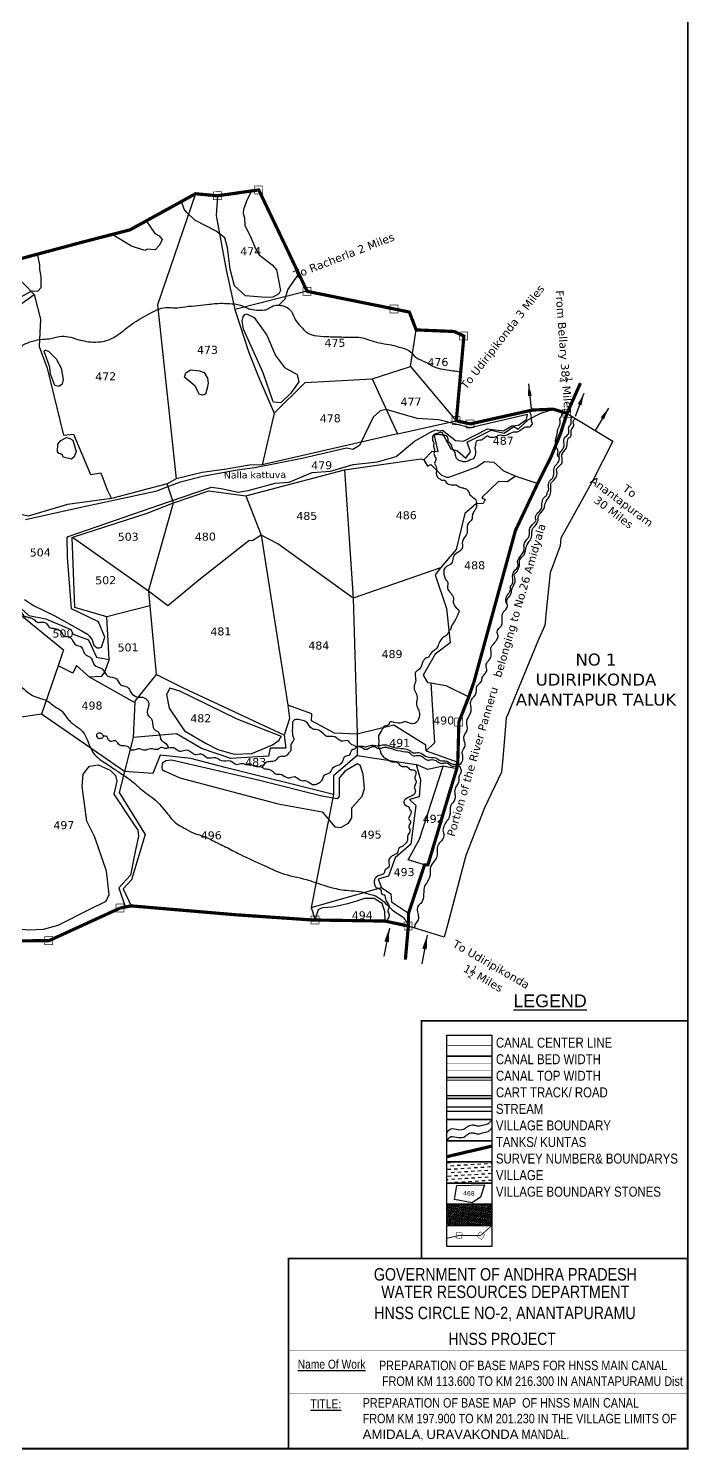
# Model space of a CAD drawing. Header units: inches. Extents: x 732949 to 750614, y 1640350 to 1646067.
# Drawn here: x 748874 to 750525, y 1640350 to 1643902 of the extents above; entities that cross this region are included whole.
import ezdxf
from ezdxf.enums import TextEntityAlignment as Align

# ---------------------------------------------------------------- set-up
doc = ezdxf.new("R2010")
doc.units = ezdxf.units.IN
doc.header["$MEASUREMENT"] = 0
doc.linetypes.add('ACAD_ISO02W100', pattern=[15, 12, -3])
doc.linetypes.add('HIDDEN2', pattern=[0.1875, 0.125, -0.0625])
for name, color, linetype in [('CANAL1', 1, 'Continuous'), ('CSMark', 72, 'Continuous'), ('FRAME 025', 7, 'Continuous'), ('HILL', 223, 'Continuous'), ('PLOT', 7, 'Continuous'), ('PLOT NO', 7, 'Continuous'), ('ROADS', 6, 'Continuous'), ('STRUCTURE', 5, 'Continuous'), ('TABLE', 7, 'Continuous'), ('tank', 4, 'Continuous'), ('TANKS-STREAM', 4, 'Continuous'), ('TITLEBLOCK', 7, 'Continuous'), ('VILLAGE', 30, 'Continuous'), ('VILLAGE BOUNDRY', 5, 'Continuous'), ('VILLAGE STONES', 240, 'Continuous')]:
    doc.layers.add(name, color=color, linetype=linetype)
doc.styles.add('A', font='ARIAL_1.TTF')
doc.styles.add('ARIALN', font='ARIALN_1.TTF')
doc.styles.get("Standard").update_dxf_attribs({"font": 'verdana_0.ttf'})
doc.dimstyles.get("Standard").update_dxf_attribs({"dimtxt": 0.18, "dimasz": 35, "dimexe": 0.18, "dimexo": 0.0625, "dimgap": 0.09, "dimtad": 0, "dimtih": 1, "dimtoh": 1, "dimdec": 4, "dimzin": 0, "dimdsep": 46, "dimtxsty": 'Standard', "dimcen": 0.09, "dimadec": 0, "dimazin": 0, "dimtfac": 1, "dimtdec": 4, "dimtofl": 0, "dimtmove": 0, "dimatfit": 3, "dimfxl": 0, "dimtolj": 1, "dimtzin": 0, "dimarcsym": 0})

msp = doc.modelspace()

# ---------------------------------------------------------------- hatches: boundary and pattern name
at = {"layer": 'tank'}
h = msp.add_hatch(dxfattribs=at)
h.set_pattern_fill('DASH', color=256, scale=67.138204, angle=3.5405, style=0)
h.set_pattern_definition([(3.5405362, (322639.157, 703310.476), (7.85799526, 8.89452009), [8.39227553, -8.39227553])])
h.paths.add_polyline_path([(749920.3, 1641068.6), (750033, 1641068.6), (750033, 1641015.7), (749920.3, 1641015.7)])
at = {"layer": 'VILLAGE', "linetype": 'Continuous'}
h = msp.add_hatch(dxfattribs=at)
h.set_pattern_fill('SACNCR', color=256, scale=45.094482, angle=1.5303, style=0)
h.set_pattern_definition([(46.53031993, (322639.157, 703310.476), (-3.068137835, 2.908469924), []), (46.53031993, (322642.1454, 703310.5556), (-3.068137835, 2.908469924), [0, -4.227607725])])
h.paths.add_polyline_path([(749920.3, 1640962.9), (750033, 1640962.9), (750033, 1640910), (749920.3, 1640910)])

# ---------------------------------------------------------------- linework, layer by layer
at = {"layer": 'CANAL1', "color": 1, "linetype": 'HIDDEN2', "ltscale": 100, "const_width": 1.11}
msp.add_lwpolyline([(749920.3, 1641359.3), (750033, 1641359.3)], dxfattribs=at)
at = {"layer": 'CANAL1', "color": 5, "const_width": 1.11}
for points in [[(750033, 1641314.8), (749920.3, 1641314.8)], [(750033, 1641298.2), (749920.3, 1641298.2)]]:
    msp.add_lwpolyline(points, dxfattribs=at)
at = {"layer": 'CANAL1', "color": 1, "const_width": 2.76}
for points in [[(750033, 1641272.9), (749920.3, 1641272.9)], [(750033, 1641234.3), (749920.3, 1641234.3)]]:
    msp.add_lwpolyline(points, dxfattribs=at)
at = {"layer": 'FRAME 025', "lineweight": -3, "const_width": 0.743}
for points in [[(749524, 1640655.2), (750522.7, 1640655.2)], [(749524, 1640597.2), (750522.7, 1640597.2)], [(749524, 1640490.4), (750522.7, 1640490.4)]]:
    msp.add_lwpolyline(points, dxfattribs=at)
at = {"layer": 'HILL', "ltscale": 10}
for points in [[(749430.7, 1643494.7), (749419.2, 1643470.5), (749411.7, 1643449.8), (749410.8, 1643439.7), (749414.6, 1643428.2), (749414.9, 1643409.8), (749427.5, 1643385.4), (749441.7, 1643351.9), (749450.7, 1643336.1), (749483.3, 1643310.8), (749494.5, 1643298.5), (749504.3, 1643246.9), (749500.3, 1643238.2), (749485.3, 1643230.5), (749467.3, 1643229.3), (749417, 1643233.5), (749389.5, 1643258.7), (749378, 1643299.9), (749371.5, 1643353.2), (749365.4, 1643378.3), (749343.4, 1643395), (749289.9, 1643422.6), (749270, 1643441.7), (749263.4, 1643450.5), (749256.9, 1643469.6)], [(749168.5, 1643420.9), (749189.8, 1643389.4), (749201, 1643383.4), (749208.4, 1643374.1), (749201.5, 1643360.5), (749190.8, 1643348.8), (749171.4, 1643350), (749164.8, 1643346.7), (749131.9, 1643357.8), (749082.9, 1643386.9)], [(748607.5, 1643071.2), (748611.1, 1643065.7), (748629.5, 1643078.8), (748641.2, 1643089.3), (748672.7, 1643109.1), (748713.1, 1643137.1), (748786.3, 1643175.9), (748809.3, 1643192.1), (748853.8, 1643230.5), (748869.2, 1643238.6), (748875.2, 1643241.8), (748883.2, 1643246), (748897.6, 1643245.6), (748905.3, 1643254.3), (748906, 1643282.3), (748902.6, 1643299.2), (748902.3, 1643311), (748899.1, 1643327), (748896.2, 1643337.7)], [(749485.2, 1642971.4), (749461, 1643041.1), (749411.7, 1643150.2), (749408.4, 1643170.1), (749410.5, 1643180.8), (749415, 1643186.6), (749419.4, 1643189), (749438.3, 1643179.7), (749470.3, 1643135), (749491.5, 1643084.1), (749514, 1643054.2), (749546.3, 1643037.2), (749550.3, 1643018.9), (749530.1, 1642990.3), (749505, 1642966.5), (749486.7, 1642967.9), (749485.2, 1642971.4)], [(748929.4, 1643037.4), (748927.3, 1643054.9), (748914.7, 1643090.1), (748913.4, 1643094.9), (748914.8, 1643098.5), (748925.1, 1643094.2), (748943.2, 1643075.9), (748956.1, 1643052.4), (748960.4, 1643024.3), (748958.6, 1643012.5), (748949.5, 1643006.6), (748939.8, 1643009.5), (748929.5, 1643036.1), (748929.4, 1643037.4)], [(749264, 1643030.7), (749267.3, 1643041.3), (749279.3, 1643048.9), (749302, 1643046.5), (749313.5, 1643041.6), (749321.7, 1643027.8), (749323.4, 1643015.1), (749320.6, 1643002.7), (749316.9, 1642987.5), (749310.3, 1642985.2), (749302, 1642987.3), (749291.1, 1643007.6), (749264, 1643030.7)], [(749056.5, 1642355.5), (749064.8, 1642380.3), (749049, 1642418.7), (748981.2, 1642451.1), (748971.4, 1642580.5), (748971.1, 1642628.3), (748973.3, 1642632), (749045.7, 1642656.9), (749226.8, 1642719.3), (749331.6, 1642755.4), (749355.6, 1642751.8), (749398.4, 1642743.2), (749423.6, 1642747.4), (749490.7, 1642765.6), (749526.2, 1642767.8), (749583.3, 1642791.6), (749629.3, 1642795.6), (749685.7, 1642812.3), (749746.8, 1642819), (749793.6, 1642831.6), (749839.6, 1642870.1), (749879.2, 1642893.1), (749891.7, 1642898.5), (749900.7, 1642896.5), (749909.5, 1642897.5), (749941.7, 1642871.8), (749961.7, 1642870.7), (750022.1, 1642901.4), (750062.3, 1642896.1), (750082.5, 1642908.7), (750099.3, 1642910.4), (750119.7, 1642924.1), (750121.7, 1642937.3), (749978.6, 1642903.6), (749900.4, 1642923.4), (749845.9, 1642926.8), (749768.7, 1642949.5), (749753.2, 1642945.9), (749735.7, 1642930.5), (749701.8, 1642859.2), (749684.9, 1642849.8), (749669.3, 1642852.5), (749558.4, 1642826.9), (749440.4, 1642803.7), (749395.5, 1642797.5), (749309.1, 1642782.1), (749251, 1642767.1), (749191.6, 1642744.7), (749008.9, 1642705.1), (748885, 1642678.2), (748866.7, 1642673.6)], [(748946.4, 1642844.5), (748947.5, 1642862.4), (748954.6, 1642872.2), (748969.2, 1642879.8), (748977.3, 1642877), (748985, 1642872.8), (748993.2, 1642844.9), (748988.1, 1642830.8), (748981.5, 1642825.4), (748961, 1642830.4), (748959.1, 1642835.7), (748954, 1642839), (748949.5, 1642839.5), (748946.4, 1642844.5)], [(748863.9, 1642474.4), (748886.5, 1642459.7), (748940.3, 1642433.6), (749005.8, 1642396.7), (749022, 1642387.5), (749026.4, 1642383.1), (749033.3, 1642373.7), (749037.2, 1642360.1), (749045.4, 1642354.1), (749051.8, 1642353.8), (749056.5, 1642355.5)], [(749507.1, 1642132.3), (749395.8, 1642175.8), (749252.6, 1642245.7), (749227.9, 1642253.3), (749219, 1642236.9), (749225.7, 1642203.3), (749263.8, 1642146), (749318.6, 1642114.9), (749347.7, 1642099.5), (749388.3, 1642088.3), (749432.5, 1642089.7), (749484.3, 1642111.3), (749500.9, 1642123.2), (749503.1, 1642128.9), (749507.1, 1642132.3)], [(749211.5, 1642046.7), (749252.7, 1642028.5), (749498.4, 1641963.9), (749608.5, 1641944), (749640, 1641906.1), (749655.2, 1641904.7), (749674.3, 1641915.3), (749682.8, 1641928.5), (749682.8, 1641953.4), (749708.4, 1641982.7), (749714.4, 1642002.5), (749710.9, 1642037.7), (749703.7, 1642060.2), (749697, 1642063.5), (749665.1, 1642045.1), (749650.8, 1642027.6), (749651.1, 1641981.9), (749645.6, 1641976.1), (749607.4, 1641982.9), (749451.8, 1642022.2), (749285.9, 1642060.6), (749231.6, 1642073), (749217.1, 1642070.9), (749208.4, 1642064.9), (749207.6, 1642054.8), (749208.1, 1642049.9), (749211.5, 1642046.7)], [(748818.3, 1641653.8), (748874.6, 1641648.7), (748911.5, 1641650.5), (748948.3, 1641660.8), (749027.8, 1641700.2), (749068.6, 1641720.5), (749075.8, 1641736.9), (749069.4, 1641795.6), (749039.6, 1641880.5), (749019.6, 1641920.8), (749008.1, 1642006.9), (749010.8, 1642037.8), (749026.3, 1642057.6), (749048.2, 1642061.3), (749078.6, 1642048.3), (749091.6, 1642034.2), (749094.9, 1642020.6), (749090, 1641998.6), (749087.6, 1641988.1), (749133.6, 1641918.7), (749147.3, 1641898.2), (749149, 1641882.6), (749141.2, 1641844.6), (749128.9, 1641785.1), (749100, 1641754), (749115.6, 1641707)], [(749765.8, 1641670.7), (749764.8, 1641694.5), (749758.8, 1641714.8), (749743.7, 1641723.9), (749738.4, 1641727.1), (749729.7, 1641727), (749714.4, 1641726.8), (749694.1, 1641720.5), (749672.1, 1641713.8), (749650.4, 1641708.8), (749634.4, 1641705.2), (749611.3, 1641703.6), (749606.9, 1641703.3), (749598.3, 1641699.2), (749590.6, 1641675.4)]]:
    msp.add_lwpolyline(points, dxfattribs=at)
at = {"layer": 'PLOT'}
for points in [[(749291.8, 1643488.8), (749196.9, 1643211.4), (749243, 1642775.9), (749220.6, 1642763.4), (749081.4, 1642727)], [(749346.6, 1643483.7), (749343.3, 1643434.7), (749368.7, 1643299), (749389.9, 1643199.4), (749425.3, 1643092.2), (749449.2, 1643030.9), (749488.1, 1642940.6), (749458.8, 1642811), (749426, 1642810.5), (749369.6, 1642800.1), (749308.1, 1642792.1), (749243, 1642775.9)], [(748812.4, 1643315.2), (748888, 1643237.1), (748904.2, 1643175.1), (748900.6, 1643106.7), (748921, 1643052.6), (748961.8, 1642885.7), (748986.5, 1642888), (749028.7, 1642786.7), (749054.8, 1642791.3), (749070.8, 1642748.5), (749081.4, 1642727), (748971.5, 1642712), (748873.1, 1642683.2), (748826.8, 1642693.9), (748785.3, 1642679.2), (748766, 1642776.4), (748736.6, 1642856.5), (748746.4, 1642905), (748723.7, 1642921.6), (748706.3, 1643124.7), (748731.2, 1643136.9), (748797.6, 1643172.3), (748888, 1643237.1)], [(749570.9, 1643244.9), (749389.9, 1643199.4)], [(749488.1, 1642940.6), (749566.2, 1643016.9), (749733.5, 1643026.2), (749829.8, 1643056.8), (749843.7, 1643148.4)], [(749733.5, 1643026.2), (749796.5, 1642888.6), (749944, 1642921.4)], [(749829.8, 1643056.8), (749944, 1642921.4)], [(749417.2, 1642733.5), (749664.3, 1642798.5), (749855.6, 1642825.8), (749862.8, 1642823.9), (749883.9, 1642845.4), (749898.2, 1642844.3), (749888.8, 1642887.5), (749907.3, 1642893.5), (749930.3, 1642850.9), (749947.3, 1642846.4), (749968.2, 1642827.7), (749979.2, 1642843.8), (749971.5, 1642868.2), (750031.1, 1642897.6), (750063.6, 1642890.1), (750088.2, 1642906.7), (750098.9, 1642900.6), (750124.8, 1642924.5), (750153.6, 1642939.1), (750186.5, 1642950.3)], [(749796.5, 1642888.6), (749458.8, 1642811)], [(749862.8, 1642823.9), (749872, 1642807.6), (749880.2, 1642812.2), (749895.1, 1642796.8), (749906.8, 1642785.3), (749919.8, 1642780.6), (749925.6, 1642780.7), (749957.4, 1642792.3), (749994.9, 1642806.1), (750014.2, 1642819.3), (750038.1, 1642817.8), (750061.7, 1642796.3), (750093.2, 1642783.1), (750147.6, 1642764.9)], [(749664.3, 1642798.5), (749686.2, 1642478.1), (749696, 1642138.1), (749639.6, 1642140.2), (749581.8, 1642171.1), (749582.4, 1642189.1), (749522.6, 1642210.6), (749526.6, 1642177.2), (749513.4, 1642135.5), (749261.3, 1642253), (749193.5, 1642287.1), (749139.7, 1642220.4), (749139.5, 1642217), (749026.4, 1642280.1)], [(750093.2, 1642783.1), (750071.2, 1642768.5), (750049.4, 1642769.3), (750007.4, 1642729.6), (750015.9, 1642724.5), (750011.1, 1642714.8), (749993.6, 1642713.3), (749964.9, 1642689.7), (749943.5, 1642599.7), (749904.4, 1642554), (749686.2, 1642478.1), (749498, 1642613.6), (749455.6, 1642635.7)], [(749075.6, 1642324.7), (749070.2, 1642430.8), (748990.1, 1642454.2), (748983.2, 1642629.4), (748985.2, 1642630.3), (749171.2, 1642690.1), (749237, 1642716.4), (749220.6, 1642763.4)], [(749237, 1642716.4), (749325.3, 1642745.8), (749417.2, 1642733.5), (749455.6, 1642635.7), (749435.2, 1642622), (749425.4, 1642621.2), (749303.8, 1642526), (749222.2, 1642458.7), (749173.8, 1642495.5), (748984.2, 1642629.8)], [(749173.8, 1642495.5), (749237, 1642716.4)], [(749455.6, 1642635.7), (749522.6, 1642210.6)], [(749904.4, 1642554), (749891.2, 1642536.2), (749919.3, 1642452.2), (749928.5, 1642366.5), (749891.2, 1642338.2), (749861.4, 1642285.3), (749871.7, 1642267.3), (749880.4, 1642266.1), (749889.3, 1642116.3), (749868.8, 1642096.6), (749867.7, 1642110.6), (749787.7, 1642160.4), (749696, 1642138.1)], [(749173.8, 1642495.5), (749177.4, 1642458.9), (749070.2, 1642430.8)], [(748846.8, 1642460.6), (748875, 1642434.5), (748917.6, 1642426.1), (748979.8, 1642399.9), (748985.6, 1642388.2), (749024.5, 1642373.6), (749044.3, 1642330.5), (749075.6, 1642324.7), (749064.5, 1642292.9), (749055.5, 1642281.8), (749026.4, 1642280.1), (748993.7, 1642309.4), (748984.7, 1642290.6), (748948.5, 1642308.9)], [(749177.4, 1642458.9), (749193.5, 1642287.1)], [(748829.5, 1642456.5), (748961.5, 1642348.9), (748948.5, 1642308.9), (748906.7, 1642187.6), (748804.5, 1642172.8), (748810.5, 1641874.5)], [(749880.4, 1642266.1), (749917.4, 1642259.4), (749975.1, 1642231.1)], [(749139.6, 1642218.7), (749135.7, 1642129.5), (749114.1, 1642044.9), (748906.7, 1642187.6)], [(749513.4, 1642135.5), (749517.9, 1642103.1), (749478.2, 1642102.9), (749474.1, 1642083), (749380, 1642077.2), (749306.5, 1642101.7), (749244.2, 1642138.8), (749135.7, 1642129.5)], [(749696, 1642138.1), (749696.4, 1642084.8), (749843.9, 1642061.9)], [(749696.4, 1642084.8), (749636.6, 1642033.9), (749636.9, 1641986.7), (749366.3, 1642055), (749280.3, 1642077.3), (749203.4, 1642085.6), (749185.2, 1642039.8), (749114.1, 1642044.9)], [(749868.8, 1642096.6), (749947.7, 1642067.8)], [(749114.1, 1642044.9), (749100.7, 1641991.7), (749165.9, 1641887), (749131.8, 1641773.5), (749110.7, 1641751), (749130.6, 1641708.7)], [(749945.2, 1642051.6), (749911.4, 1642058), (749872.8, 1642050), (749843.9, 1642061.9), (749854.3, 1642023.4), (749851.3, 1641981.4), (749827.3, 1641974.5), (749843.1, 1641959.3), (749830.3, 1641863.3), (749790.9, 1641828.8), (749774.7, 1641782.9), (749748.8, 1641775.4), (749756.6, 1641755), (749780.1, 1641738.6), (749781.8, 1641719.1), (749824.6, 1641690.7)], [(749864.6, 1641811.2), (749823.7, 1641823.9), (749852, 1641875.1), (749911.4, 1642058)], [(749636.9, 1641986.7), (749581.2, 1641704.3), (749591.2, 1641673.4)], [(749581.2, 1641704.3), (749756.6, 1641755)]]:
    msp.add_lwpolyline(points, dxfattribs=at)
at = {"layer": 'PLOT NO'}
for points in [[(749920.3, 1641385.8), (750033, 1641385.8), (750033, 1641332.9), (749920.3, 1641332.9)], [(749920.3, 1641332.9), (750033, 1641332.9), (750033, 1641280), (749920.3, 1641280)], [(749920.3, 1641280), (750033, 1641280), (750033, 1641227.2), (749920.3, 1641227.2)], [(749920.3, 1641227.2), (750033, 1641227.2), (750033, 1641174.3), (749920.3, 1641174.3)], [(749920.3, 1641174.3), (750033, 1641174.3), (750033, 1641121.5), (749920.3, 1641121.5)], [(749920.3, 1641121.5), (750033, 1641121.5), (750033, 1641068.6), (749920.3, 1641068.6)], [(749920.3, 1641068.6), (750033, 1641068.6), (750033, 1641015.7), (749920.3, 1641015.7)], [(749920.3, 1641015.7), (750033, 1641015.7), (750033, 1640962.9), (749920.3, 1640962.9)], [(749920.3, 1640962.9), (750033, 1640962.9), (750033, 1640910), (749920.3, 1640910)], [(749920.3, 1640910), (750033, 1640910), (750033, 1640857.2), (749920.3, 1640857.2)]]:
    msp.add_lwpolyline(points, close=True, dxfattribs=at)
at = {"layer": 'PLOT NO', "color": 6}
for points in [[(749920.3, 1641206.3), (750033, 1641206.3)], [(749920.3, 1641195.2), (750033, 1641195.2)]]:
    msp.add_lwpolyline(points, dxfattribs=at)
at = {"layer": 'PLOT NO'}
msp.add_lwpolyline([(749939.1, 1640974.7), (749944.9, 1641009.5), (750014.5, 1641011.1), (750004.5, 1640980.5), (749983.4, 1640966.5), (749939.1, 1640974.7)], dxfattribs=at)
at = {"layer": 'PLOT NO', "color": 4}
for points in [[(749920.3, 1641141.6), (749930.6, 1641151.6), (749948.7, 1641149.5), (749966.4, 1641152.8), (749971.6, 1641157), (749983.5, 1641161.1), (749992.9, 1641159.6), (750002.2, 1641158.6), (750009.2, 1641160.8), (750023.8, 1641164.8), (750033, 1641174.3)], [(749920.3, 1641121.8), (749930.6, 1641131.8), (749948.7, 1641129.7), (749966.4, 1641133), (749971.6, 1641137.2), (749983.5, 1641141.3), (749992.9, 1641139.8), (750002.2, 1641138.8), (750009.2, 1641141), (750023.8, 1641145), (750033, 1641154.5)]]:
    msp.add_spline(points, degree=3, dxfattribs=at)
at = {"layer": 'ROADS'}
for points in [[(749499.7, 1643210.6), (749515.8, 1643226.3), (749522.7, 1643248.9), (749540.3, 1643274.4), (749548.8, 1643284.9)], [(750220.9, 1642939.8), (750335.7, 1642870.2), (750286, 1642773.5), (750205.1, 1642628.1), (750203.4, 1642608.6), (750178.5, 1642541.4), (750169.8, 1642453.5), (750165.4, 1642409.9), (750149.3, 1642374.2), (750089.8, 1642228.5), (750073.8, 1642189.4), (750068.4, 1642179.1), (750060.1, 1642076.9), (750056.7, 1642043), (750014.8, 1641953.7), (749967.8, 1641834.4), (749922.6, 1641663.7), (749913.7, 1641630.3), (749824, 1641658.3)]]:
    msp.add_lwpolyline(points, dxfattribs=at)
for points in [[(748380, 1642938.9), (748422.4, 1642949.6), (748461.2, 1642958.7), (748477.5, 1642962.4), (748491.8, 1642970), (748501.1, 1642991.6), (748511.2, 1643009.6), (748531.2, 1643024.2), (748555.8, 1643031.2), (748582.4, 1643029.2), (748627.6, 1643020.7), (748673.4, 1643009.9), (748698.9, 1643003.7), (748721.4, 1643005.7), (748746.2, 1643016.2), (748765.8, 1643030.8), (748793.2, 1643052.2), (748818, 1643079.4), (748840.2, 1643095), (748858, 1643108.8), (748884.3, 1643120.4), (748909.7, 1643124.9), (748929.5, 1643127), (748957.5, 1643133), (748979.6, 1643129.9), (749003.2, 1643123.1), (749024.2, 1643119), (749049, 1643118.2), (749068.7, 1643121.7), (749093.4, 1643133.3), (749112.1, 1643147.1), (749128.6, 1643159.8), (749149.1, 1643173.8), (749172.2, 1643186.8), (749194.9, 1643198.3), (749217.8, 1643204.5), (749240, 1643203.7), (749265.6, 1643206.4), (749298.3, 1643209.5), (749326.1, 1643212.4), (749343.1, 1643214.5), (749364.8, 1643214.8), (749389.1, 1643213.4), (749404.4, 1643210.4), (749422.2, 1643202.5), (749434.4, 1643199.4), (749456, 1643197.7), (749470.8, 1643200.2), (749478.2, 1643204.3), (749493.8, 1643210.4), (749505.2, 1643209.7), (749518, 1643206.1), (749529.7, 1643197), (749533.6, 1643191), (749544, 1643169.6), (749559.3, 1643152.5), (749569.8, 1643142.5), (749588.7, 1643134.7), (749620.3, 1643131.7), (749657, 1643130.7), (749679.8, 1643130.1), (749700, 1643130), (749717.7, 1643126.2), (749738.5, 1643119.5), (749763.2, 1643113.7), (749787, 1643109.5), (749805.6, 1643104.2), (749825.1, 1643096.7), (749843.2, 1643079.8), (749867.8, 1643067.8), (749886.7, 1643057.2), (749910.7, 1643049.9), (749931.1, 1643047), (749950.1, 1643044.6), (749955, 1643044.1)], [(748436.9, 1642774.1), (748464.8, 1642713.4), (748479.8, 1642682.3), (748483.9, 1642665.8), (748494.1, 1642633.5), (748505.9, 1642594.3), (748511.3, 1642580.1), (748531.1, 1642555.5), (748556, 1642524.1), (748573.1, 1642511.5), (748597.6, 1642491.9), (748628.2, 1642464.5), (748645.2, 1642446.2), (748661, 1642428.9), (748668.8, 1642416.4), (748671.4, 1642402.5), (748669.9, 1642384.2), (748665.1, 1642364.3), (748659.4, 1642346.1), (748650.4, 1642312.9), (748646.1, 1642291.9), (748648.6, 1642280.6), (748655.9, 1642271.7), (748666.4, 1642268.2), (748694.3, 1642266.8), (748737, 1642271.5), (748777.1, 1642275.8), (748797.1, 1642277), (748817.2, 1642272.4), (748848.2, 1642261.4), (748878, 1642238.4), (748897.6, 1642229.3), (748921.6, 1642220.6), (748934, 1642210.9), (748958.2, 1642194.7), (748971.8, 1642176.7), (748991.5, 1642159), (749001.2, 1642151.9), (749014, 1642137.5), (749023.5, 1642117.6), (749034.9, 1642093.2), (749055.8, 1642072.2), (749072.4, 1642061.6), (749096, 1642045.6), (749131.3, 1642021.5), (749165.2, 1641992.6), (749182.7, 1641980.2), (749218.5, 1641943), (749244.9, 1641914.1), (749263, 1641903.3), (749286.2, 1641891), (749316.6, 1641880.9), (749334, 1641872.4), (749367.8, 1641855.8), (749402.7, 1641837.6), (749463.7, 1641809.5), (749506.4, 1641790.8), (749568.3, 1641774.5), (749614.9, 1641759.5), (749653, 1641749.8), (749674.9, 1641747.1), (749702.1, 1641744.8), (749723.4, 1641739.2), (749736.8, 1641735.5), (749755.2, 1641725.2), (749770.7, 1641711.2), (749788.1, 1641695.3), (749814.8, 1641675.8), (749824, 1641658.3)]]:
    msp.add_spline(points, degree=3, dxfattribs=at)
at = {"layer": 'STRUCTURE', "color": 5}
for points, const_width in [([(732951.5, 1645863.5), (750522.7, 1645863.5), (750522.7, 1640351.9), (732951.5, 1640351.9)], 4.24), ([(749857.1, 1641421), (750522.7, 1641421), (750522.7, 1640827.5), (749857.1, 1640827.5)], 4.24), ([(749524.2, 1640827.5), (750522.7, 1640827.5), (750522.7, 1640351.9), (749524.2, 1640351.9)], 4.46)]:
    msp.add_lwpolyline(points, close=True, dxfattribs=dict(at, const_width=const_width))
at = {"layer": 'TANKS-STREAM'}
for points in [[(750126, 1642946.3), (750130.7, 1642933.5), (750131.4, 1642922), (750133.5, 1642913.5), (750130.3, 1642909), (750128.3, 1642906.3), (750120.4, 1642905.6), (750114.6, 1642904.2), (750103.2, 1642896.3), (750095.8, 1642892.8), (750084.7, 1642892.3), (750068.8, 1642884.2), (750048.5, 1642884.3), (750041.4, 1642880.2), (750030.9, 1642879.7), (750027.6, 1642879.9), (750022.7, 1642883), (750014.6, 1642878.8), (750006.5, 1642873.1), (749999.6, 1642872.1), (749993.8, 1642869.4), (749992.3, 1642863), (749991.8, 1642858.7), (749990.8, 1642856.5), (749990.6, 1642852.9), (749991.8, 1642843.5), (749991.3, 1642836.9), (749988.5, 1642829.1), (749985, 1642825.7), (749978.7, 1642823.6), (749973.2, 1642820.5), (749966.7, 1642819), (749963.2, 1642818.4), (749959.3, 1642819.8), (749955, 1642820.6), (749949.4, 1642822.7), (749944, 1642828.8), (749941.8, 1642836), (749938.6, 1642845.3), (749934.8, 1642849.5), (749933.8, 1642854.9), (749931.8, 1642860.5), (749929.3, 1642864.3), (749926.1, 1642867.1), (749923.9, 1642870.3), (749923.1, 1642878.1), (749917.2, 1642884.1), (749912, 1642885.2), (749902.4, 1642886.5), (749890.4, 1642886.1), (749886.6, 1642884.9), (749884.3, 1642876.6), (749885.4, 1642870.2), (749887.8, 1642866), (749887, 1642860.4), (749888.7, 1642852.2), (749889.6, 1642848.7), (749888.1, 1642840), (749891.2, 1642830.1), (749893.1, 1642825.9), (749890, 1642816.7), (749890, 1642813.1), (749893.8, 1642806), (749894.6, 1642798.9), (749894.3, 1642785.9), (749898.9, 1642778.5), (749902.4, 1642776.1), (749907.4, 1642772.9), (749914.4, 1642772.5), (749921.6, 1642764.1), (749928, 1642761.9), (749934.7, 1642760.8), (749943.4, 1642760.8), (749953.9, 1642755.2), (749963.1, 1642753.2), (749974.2, 1642744.8), (749977.9, 1642736.4), (749991.6, 1642725.1), (749994.3, 1642713.7), (749994.2, 1642706.5), (749988, 1642694.4), (749984.1, 1642685), (749983.4, 1642676), (749972.2, 1642661.5), (749971.1, 1642642.3), (749963.8, 1642628.6), (749959.3, 1642619.9), (749958.8, 1642603), (749950.3, 1642593.4), (749936.9, 1642582.7), (749933.7, 1642567.6), (749914.9, 1642552.7), (749914.4, 1642532.3), (749920, 1642521.5), (749921.4, 1642520.2), (749922.1, 1642503.3), (749930.8, 1642489.3), (749936.9, 1642477.3), (749936.4, 1642467.7), (749948, 1642450.2), (749950.2, 1642447.8), (749947.5, 1642437.1), (749941.1, 1642422.5), (749935, 1642413.7), (749930.7, 1642404.8), (749929.3, 1642399.9), (749926.3, 1642396), (749923.2, 1642390.4), (749918.6, 1642384.3), (749909.7, 1642378.6), (749902.7, 1642369.7), (749899.7, 1642362.9), (749897.9, 1642356.7), (749889.2, 1642347.9), (749877.9, 1642336), (749874.6, 1642330.8), (749870.4, 1642329.1), (749866.6, 1642327.6), (749861.6, 1642321.4), (749859.4, 1642317.4), (749856.3, 1642307.2), (749849.8, 1642298.9), (749842.9, 1642293.8), (749841, 1642286), (749841.5, 1642279.9), (749842.5, 1642271.6), (749840.2, 1642264.6), (749838.7, 1642258.5), (749839.6, 1642247.9), (749842.7, 1642241.4), (749844.5, 1642236.9), (749846.1, 1642230), (749845.6, 1642223.2), (749844, 1642214.5), (749847.8, 1642202.4), (749851.8, 1642189.6), (749850, 1642177.8), (749841.4, 1642165.6), (749831, 1642164.3), (749815, 1642168.8), (749807.7, 1642166.1), (749788.8, 1642167.4), (749777.8, 1642167.5), (749773.9, 1642160.9), (749764.9, 1642157.6), (749756.6, 1642147), (749749.1, 1642129.8), (749750.5, 1642119.8), (749749, 1642108.1), (749752.2, 1642100.3), (749754.7, 1642092.8), (749755.9, 1642087.8), (749758.4, 1642085.4), (749761.6, 1642080.4), (749765.1, 1642078.5), (749770, 1642075.9), (749776.4, 1642071.9), (749785.3, 1642068.4), (749797.1, 1642067.3), (749804, 1642059.4), (749814.7, 1642057.1), (749820.1, 1642056.9), (749828.1, 1642050), (749836.4, 1642048.4), (749841.9, 1642046), (749841.5, 1642034.6), (749840.5, 1642027.2), (749843.7, 1642018.9), (749838.6, 1642003.8), (749841.3, 1641997.9), (749838.4, 1641987.7), (749835.2, 1641985.1), (749823.4, 1641979.9), (749812.9, 1641969.7), (749816.4, 1641960.9), (749826.4, 1641954.1), (749827.5, 1641948.7), (749830.8, 1641945.9), (749830.3, 1641940.8), (749828.9, 1641935.8), (749824.8, 1641927.1), (749829.4, 1641920.1), (749825.1, 1641904.5), (749827.6, 1641900.8), (749825.3, 1641889.2), (749822.4, 1641884.4), (749822.2, 1641875.2), (749820.2, 1641869.1), (749811.2, 1641858.9), (749808.9, 1641856.9), (749801.9, 1641854.7), (749797.9, 1641844.2), (749794.4, 1641839.2), (749786.5, 1641835), (749781.4, 1641831.7), (749777.4, 1641828.2), (749774.9, 1641818.8), (749775, 1641805.9), (749766.3, 1641798.6), (749763.4, 1641790.7), (749750.6, 1641784.3), (749739.7, 1641774.7), (749738.9, 1641766.3), (749741, 1641757.9), (749747.6, 1641752.6), (749754.7, 1641749.7), (749757.4, 1641739.1), (749763.2, 1641735.9), (749767.8, 1641722.8), (749774.5, 1641712.1), (749775.4, 1641702.9), (749772.8, 1641696.1), (749775.8, 1641686.4), (749772.9, 1641676.7), (749769, 1641670)], [(750040.2, 1642366.7), (750045, 1642373.9), (750049, 1642382.9), (750046.2, 1642390.9), (750050.3, 1642401.9), (750057.2, 1642409.6), (750059, 1642420.3), (750059.5, 1642438.6), (750064.5, 1642446.4), (750071.9, 1642460.3), (750069.3, 1642465), (750068.8, 1642479.9), (750074.7, 1642489.5), (750078.9, 1642496.9), (750079.9, 1642507.9), (750084, 1642513.2), (750085.4, 1642522.6), (750084.9, 1642533.9), (750088.4, 1642545.4), (750096.1, 1642553.3), (750098.3, 1642561.7), (750097.3, 1642569.7), (750100.7, 1642577.4), (750108.8, 1642588.5), (750112.3, 1642593.8), (750113.8, 1642603.7), (750113.4, 1642612.8), (750119.9, 1642623.9), (750124.6, 1642630.3), (750126.7, 1642638.1), (750127.4, 1642649.9), (750132.7, 1642659.8), (750140.1, 1642667.6), (750143.2, 1642671.2), (750142.1, 1642679.9), (750144.6, 1642686.6), (750151.8, 1642694.7), (750157.6, 1642704.3), (750158.3, 1642717.1), (750160.5, 1642724.3), (750164.2, 1642730.4), (750170.7, 1642736.1), (750171.3, 1642741.3), (750173.5, 1642745.2), (750175.3, 1642750.8), (750174.2, 1642756.9), (750175.2, 1642764.7), (750178.6, 1642772.3), (750183.9, 1642776.8), (750187.1, 1642784), (750187.9, 1642798.6), (750189.5, 1642806), (750193.9, 1642811.3), (750198.1, 1642816.4), (750201, 1642829.8), (750198.2, 1642833.2), (750198.3, 1642847.6), (750195.1, 1642853), (750192.5, 1642865.4), (750192.6, 1642874.6), (750195.3, 1642884.5), (750196.6, 1642888.7), (750196.8, 1642896.5), (750199.4, 1642903.4), (750202.4, 1642910.7), (750203.9, 1642916.4), (750203.3, 1642926.4), (750207.5, 1642934.5), (750208.3, 1642943.6)], [(750070.5, 1642463.1), (750071.6, 1642476.6), (750078.7, 1642484.5), (750083.5, 1642502.2), (750087.9, 1642511), (750091.4, 1642525.2), (750089.8, 1642538.5), (750094.9, 1642543.2), (750098.3, 1642550.7), (750100.7, 1642554.2), (750102.4, 1642570.7), (750104.5, 1642576.2), (750113.3, 1642586.2), (750119.1, 1642606.4), (750124.8, 1642617.4), (750129.7, 1642624.4), (750133.2, 1642637.8), (750133.9, 1642648.8), (750137.6, 1642655), (750145.5, 1642664.9), (750147.3, 1642669.3), (750148.4, 1642671.9), (750148.9, 1642681.1), (750163.1, 1642701.5), (750166.2, 1642714.8), (750178.7, 1642736.4), (750180.4, 1642753), (750181.4, 1642765.8), (750188.3, 1642773.4), (750195.9, 1642791.1), (750194.8, 1642799.4), (750202.6, 1642809.2), (750208.5, 1642816.9), (750208.3, 1642837), (750218.9, 1642852.4), (750221.8, 1642870.6), (750224.1, 1642877), (750230.6, 1642882.7), (750231.2, 1642896.6), (750236.9, 1642907.1), (750238, 1642912.1), (750236.4, 1642916.1), (750240.9, 1642926.8)], [(750200.7, 1642830.2), (750203, 1642841.1), (750212.4, 1642853.4), (750213.6, 1642864), (750212.8, 1642874.4), (750223, 1642887), (750225, 1642890.8), (750225.6, 1642905.7), (750230.9, 1642913.3), (750231.3, 1642923.8), (750233.8, 1642931.8)], [(747228.6, 1641854.2), (747252.7, 1641872.9), (747271.6, 1641881), (747277, 1641889.6), (747287.3, 1641892.1), (747301.1, 1641899.1), (747314.5, 1641898.2), (747325.4, 1641894.3), (747336.7, 1641899.7), (747359.2, 1641894.2), (747378.1, 1641903.2), (747396.5, 1641901.4), (747412.9, 1641906.6), (747423.4, 1641913.8), (747428.7, 1641918), (747437.9, 1641922.4), (747446.1, 1641927.6), (747452.3, 1641934.1), (747463.2, 1641952.7), (747482.1, 1641962.2), (747486.6, 1641968.5), (747492.6, 1641983.2), (747510.3, 1641994.4), (747515.7, 1642007.6), (747518.6, 1642022.2), (747536.9, 1642030.7), (747544.6, 1642040.9), (747558.5, 1642043.2), (747577.2, 1642043.4), (747587.7, 1642051.1), (747598.4, 1642051.6), (747618.5, 1642048.3), (747634.1, 1642057.7), (747638.4, 1642064), (747640.7, 1642078.1), (747656.2, 1642090.5), (747669.2, 1642093.3), (747680.6, 1642094.8), (747687.2, 1642104.4), (747707.4, 1642108.9), (747718.4, 1642104.6), (747722.4, 1642100.1), (747724.2, 1642094.3), (747732.2, 1642090.9), (747736.8, 1642088.2), (747738.6, 1642083.7), (747738.2, 1642074.3), (747740.6, 1642070.2), (747742.3, 1642067.6), (747741.3, 1642060.9), (747740.8, 1642054.1), (747742, 1642049.7), (747742.1, 1642032.4), (747738.5, 1642019.2), (747742.9, 1642011.5), (747744, 1641997.9), (747752.3, 1641990.4), (747753.2, 1641980.8), (747760.6, 1641976.4), (747762.5, 1641972.1), (747766.9, 1641972.4), (747776, 1641961.5), (747789.6, 1641959.9), (747795.1, 1641957.8), (747801.7, 1641955.3), (747809.6, 1641955.8), (747815.7, 1641959.2), (747820.1, 1641968.5), (747831.6, 1641972), (747842.8, 1641992.8), (747851.5, 1641998.9), (747860.9, 1642017), (747871.8, 1642023.6), (747878.5, 1642031.3), (747885.1, 1642044.6), (747894.6, 1642056.3), (747903, 1642062.1), (747912, 1642076.9), (747921.4, 1642081.9), (747936.9, 1642096.4), (747951.6, 1642100.8), (747968.9, 1642115.5), (747988.2, 1642122.2), (747994.6, 1642130.3), (748002.7, 1642140), (748014.5, 1642145), (748023.7, 1642161.3), (748032.9, 1642167.5), (748037.8, 1642171.5), (748041, 1642179.8), (748050.9, 1642188), (748057.4, 1642201.3), (748060.7, 1642207.6), (748071.6, 1642214.9), (748083.7, 1642213.5), (748100.5, 1642226.1), (748118.9, 1642226.2), (748137.3, 1642241.7), (748145.9, 1642246.9), (748149.7, 1642258), (748148.2, 1642270.2), (748154.1, 1642281.5), (748149.1, 1642293.9), (748152.6, 1642305.1), (748153.7, 1642310.6), (748154.5, 1642320.6), (748156.7, 1642328.9), (748162.1, 1642334.1), (748169.8, 1642338.8), (748174.9, 1642357.6), (748187.5, 1642366.8), (748191.6, 1642381.6), (748201.4, 1642384.8), (748209.5, 1642393.6), (748230.3, 1642397.1), (748241.4, 1642392.8), (748255.5, 1642394.6), (748265.1, 1642392.8), (748275.8, 1642384.4), (748296.3, 1642390.7), (748309.7, 1642387.2), (748322.7, 1642390), (748331.4, 1642399.1), (748345.3, 1642400.5), (748351.9, 1642404.2), (748359.1, 1642412.5), (748373.4, 1642415.1), (748385.2, 1642427.2), (748396, 1642434.6), (748400.3, 1642447), (748412.1, 1642455.5), (748416.5, 1642466.5), (748426.6, 1642472.2), (748428.5, 1642481.9), (748449.1, 1642486.2), (748456.7, 1642481.9), (748460, 1642476.7), (748462.2, 1642467.2), (748463.2, 1642460.9), (748473.7, 1642456), (748477.9, 1642449.5), (748488.6, 1642446.9), (748495.6, 1642440.1), (748497.7, 1642436), (748496.1, 1642425.3), (748505.4, 1642421.6), (748510.2, 1642416.3), (748524.3, 1642417.2), (748536.8, 1642409), (748554, 1642408.5), (748567.5, 1642400.8), (748584.7, 1642400.4), (748595.3, 1642392.6), (748617.7, 1642391), (748625, 1642384.1), (748643, 1642384.7), (748653.9, 1642377.1), (748670, 1642375.3), (748676, 1642374.2), (748681.9, 1642375.4), (748687.3, 1642374.5), (748697.3, 1642374.4), (748708.8, 1642381.3), (748712.6, 1642384.9), (748718.7, 1642393), (748728, 1642394.5), (748741.3, 1642411.2), (748750.9, 1642415.9), (748758.5, 1642431.4), (748768.1, 1642435.7), (748778.4, 1642447.8), (748791.5, 1642453.9), (748800.8, 1642465.6), (748807.8, 1642467.3), (748813.7, 1642473.6), (748815.9, 1642475.1), (748820.6, 1642472.1), (748826.3, 1642470.2), (748827.7, 1642468.6), (748833.3, 1642459.8), (748835.9, 1642453.9), (748841.1, 1642453.6), (748848.4, 1642451.9), (748854.8, 1642444.6), (748858.5, 1642440), (748860, 1642436.9), (748863.3, 1642433.2), (748866.5, 1642431.7), (748870.1, 1642431.1), (748873.9, 1642429.9), (748882.1, 1642427.8), (748890.8, 1642421.5), (748899.1, 1642417.3), (748902, 1642417.5), (748912.7, 1642417.9), (748920.1, 1642413.5), (748926.5, 1642404.5), (748931.3, 1642403), (748940.6, 1642402.2), (748947.5, 1642400.4), (748956.6, 1642392.3), (748959.9, 1642386.4), (748961.6, 1642384), (748973.3, 1642381.3), (748980.2, 1642377.7), (748985.2, 1642370.3), (748992.4, 1642361.2), (748996.7, 1642359.6), (749003.5, 1642357.6), (749007.8, 1642353.9), (749010.5, 1642347.7), (749018.3, 1642335.2), (749030.9, 1642328.1), (749039.4, 1642310.4), (749058.1, 1642301.2), (749072.2, 1642283.3), (749094.2, 1642276.1), (749104.5, 1642261.1), (749120.7, 1642255.9), (749131.2, 1642241.1), (749146.8, 1642230.8), (749160.2, 1642230), (749171.9, 1642222.2), (749174.7, 1642215.3), (749174.5, 1642209.5), (749171.5, 1642198.4), (749172.6, 1642185.9), (749180.6, 1642176.9), (749183.1, 1642171.1), (749185.5, 1642156.6), (749188.4, 1642150.2), (749191.5, 1642147.5), (749197.5, 1642144.2), (749201.2, 1642139.9), (749206.3, 1642122.4), (749214, 1642117.1), (749224.5, 1642103.8)], [(749692.3, 1642106.9), (749707.7, 1642108.1), (749717.4, 1642106.5), (749732.1, 1642110.7), (749746, 1642108.8), (749764.2, 1642111.5), (749783.2, 1642106.1), (749820.1, 1642100.1), (749826.3, 1642097.7), (749833.2, 1642092.7), (749838.8, 1642091.2), (749849.1, 1642092), (749855.8, 1642090.5), (749870.8, 1642081.1), (749892.2, 1642078.6), (749903.3, 1642072.3), (749920.3, 1642070.6), (749932.6, 1642063.9), (749946.9, 1642062.7), (749952.5, 1642062.4), (749959.9, 1642073.1), (749960.4, 1642082.3), (749958.6, 1642091.3), (749966.1, 1642108.7), (749963.8, 1642122.7), (749962.7, 1642131.2), (749971, 1642148.1), (749970.1, 1642170.1), (749978.2, 1642187.7), (749981.4, 1642198.1), (749980, 1642220.1), (749991, 1642235.2), (749993.9, 1642242.9), (749995.5, 1642256.8), (750006.8, 1642270.6), (750008.9, 1642279.5), (750015.1, 1642288.4), (750019.9, 1642296.4), (750018.4, 1642309.6), (750024.5, 1642321.4), (750031, 1642332.9), (750031.5, 1642355.7), (750040.2, 1642366.7)], [(749224.5, 1642103.8), (749239.8, 1642103.3), (749251.4, 1642095.4), (749265.3, 1642098.2), (749279.6, 1642094.6), (749289.8, 1642086.8), (749305.5, 1642088.8), (749321.9, 1642078.9), (749341.8, 1642079.6), (749356.7, 1642071.8), (749379.1, 1642071.1), (749395.1, 1642062.2), (749409, 1642064.9), (749421, 1642061.5), (749426.6, 1642062.5), (749440.2, 1642057.8), (749457.7, 1642055.8), (749464.8, 1642051.5), (749471.9, 1642050.8), (749481.3, 1642047.5), (749491.6, 1642038.9), (749507.2, 1642036.9), (749522.5, 1642028.7), (749540.3, 1642031.7), (749557, 1642021.9), (749568.7, 1642021.5), (749584.3, 1642012.3), (749597.1, 1642014.4), (749605.3, 1642019.6), (749609.1, 1642024.4), (749613.1, 1642034.6), (749628.7, 1642042.5), (749636, 1642055), (749651.7, 1642061.6), (749660.9, 1642072.5), (749665.5, 1642082.5), (749677.8, 1642086.9), (749683.4, 1642099), (749691.6, 1642103.1), (749692.1, 1642107.4), (749683, 1642111.6), (749672.9, 1642121.2), (749655.9, 1642120.8), (749640, 1642131.5), (749619.6, 1642132.4), (749601.5, 1642147.4), (749583.9, 1642151.2), (749566.9, 1642169.7), (749552.3, 1642173.8), (749544.9, 1642174.9), (749540.3, 1642173.5), (749535.4, 1642169.4), (749534.4, 1642160.3), (749533.6, 1642144.7), (749536.5, 1642129.1), (749537.3, 1642123.4), (749530.9, 1642113.5), (749530.4, 1642102.8), (749527.8, 1642093.5), (749524.1, 1642090.4), (749521.3, 1642085.9), (749518.3, 1642083.9), (749514.1, 1642082.5), (749501.7, 1642081.6), (749495.3, 1642075.8), (749491.5, 1642071.8), (749485, 1642069.4), (749473.3, 1642068.9), (749466.3, 1642066.1), (749458.3, 1642055.8)], [(749224.5, 1642103.8), (749215.8, 1642102.3), (749205.5, 1642104.8), (749197.1, 1642099.7), (749190.1, 1642099.7), (749178.1, 1642101.5), (749165.4, 1642097.6), (749151.8, 1642101.1), (749140.2, 1642098.9), (749129.4, 1642099.4), (749124.7, 1642105.4), (749109, 1642108.8), (749100.2, 1642111.9), (749092.2, 1642121.4), (749082, 1642119.6), (749073, 1642125.5), (749070.5, 1642131.7), (749062.2, 1642133.5), (749056.9, 1642139.3), (749052.9, 1642140.7), (749045.7, 1642138.6), (749043.8, 1642135.3), (749045.8, 1642130.4), (749049.9, 1642127.2), (749054, 1642127.5), (749059.1, 1642128.6), (749060.7, 1642131.1), (749061.8, 1642133.7)], [(749692.3, 1642106.9), (749703.9, 1642106.4), (749714.5, 1642100.8), (749720.7, 1642100.8), (749730.2, 1642105.5), (749739, 1642106.9), (749746.2, 1642103.2), (749752.4, 1642102.3), (749760.2, 1642104.2), (749767.8, 1642105.7), (749773.7, 1642104.1), (749778.4, 1642103), (749790.8, 1642098.9), (749818.3, 1642093.9), (749828.2, 1642090.3), (749833.4, 1642085.4), (749837.2, 1642084.1), (749849.7, 1642084.9), (749856.7, 1642083.3), (749861, 1642080.4), (749865, 1642076.6), (749872.5, 1642073.1), (749883.3, 1642074.3), (749896.4, 1642070), (749903.6, 1642065.3), (749910.4, 1642065.1), (749918.5, 1642066.2), (749923.4, 1642064.3), (749927.6, 1642061.8), (749929.8, 1642059.7), (749938.9, 1642057.7), (749945.6, 1642059), (749952.4, 1642056.7), (749954.8, 1642051.7), (749956.1, 1642043.9), (749952.1, 1642035.3), (749950.4, 1642031.5), (749950.4, 1642025), (749949.4, 1642018.2), (749947.2, 1642013), (749944.1, 1642008.4), (749941.7, 1642003.4), (749939.9, 1641991.5), (749941, 1641983.3), (749939.5, 1641973.6), (749933.3, 1641964.5), (749929.1, 1641958), (749928.6, 1641942.7), (749927, 1641933.9), (749924.2, 1641925.9), (749918.2, 1641918.1), (749911.6, 1641903.9), (749910.5, 1641898.2), (749912, 1641891.1), (749913, 1641886.9), (749909.7, 1641875.4), (749903.4, 1641868), (749897.3, 1641857.5), (749896.1, 1641839.1), (749893.2, 1641827.1), (749881, 1641809.6), (749878.3, 1641798.9), (749878.7, 1641788.5), (749875.8, 1641777.9), (749870, 1641766.5), (749864.5, 1641756.9), (749861.7, 1641730.3), (749854.9, 1641714.7), (749847.8, 1641707.4), (749846, 1641701.5), (749848.4, 1641687), (749849.1, 1641680.9), (749848.6, 1641673.5), (749841.7, 1641663.8), (749839.3, 1641653.3)]]:
    msp.add_spline(points, degree=3, dxfattribs=at)
at = {"layer": 'VILLAGE BOUNDRY', "linetype": 'ACAD_ISO02W100', "ltscale": 2}
for points, const_width in [([(748812.4, 1643315.2), (749003, 1643366.3), (749128, 1643398.6), (749291.8, 1643488.8), (749346.6, 1643483.7), (749449.9, 1643498.3), (749570.9, 1643244.9), (749788.4, 1643200.8), (749826.5, 1643193), (749843.7, 1643148.4), (749938.7, 1643144.5), (749963, 1643133), (749944, 1642921.4), (749979, 1642913.5), (750134.3, 1642948.1), (750186.5, 1642950.3), (750220.9, 1642939.8), (750204.1, 1642887.8), (750180.1, 1642829.4), (750147.6, 1642764.9), (750091.8, 1642646.9), (749988.3, 1642269), (749975.1, 1642231.1), (749950.4, 1642168.2), (749947.7, 1642067.8), (749945.2, 1642051.6), (749925.9, 1641988.4), (749873, 1641811.3), (749864.6, 1641811.2), (749824.6, 1641690.7), (749824, 1641658.3), (749765.8, 1641670.7), (749583.1, 1641673.5), (749389.5, 1641686.7), (749130.6, 1641708.7), (749103.2, 1641703.2), (748925.1, 1641621.7), (748739.8, 1641620.7)], 8), ([(750220.9, 1642939.8), (750254.5, 1643015.5)], 8), ([(749816.6, 1641574.4), (749824, 1641658.3)], 8), ([(749920.3, 1641081.8), (750033, 1641108.2)], 8), ([(749920.3, 1640877.7), (749951.4, 1640885), (750005.4, 1640885), (750033, 1640910)], 2.21)]:
    msp.add_lwpolyline(points, dxfattribs=dict(at, const_width=const_width))
at = {"layer": 'VILLAGE STONES'}
for points, const_width in [([(749336, 1643493.5), (749356, 1643493.8), (749356.2, 1643473.8), (749336.3, 1643473.6)], 1.59), ([(749439.3, 1643508.2), (749459.2, 1643508.4), (749459.5, 1643488.5), (749439.5, 1643488.3)], 1.59), ([(749560.3, 1643254.7), (749580.2, 1643255), (749580.4, 1643235.1), (749560.5, 1643234.8)], 1.59), ([(749777.8, 1643210.6), (749797.8, 1643210.8), (749798, 1643190.9), (749778.1, 1643190.7)], 1.59), ([(749952.4, 1643142.8), (749972.3, 1643143), (749972.6, 1643123.1), (749952.7, 1643122.9)], 1.59), ([(749933.4, 1642931.3), (749953.3, 1642931.5), (749953.5, 1642911.6), (749933.6, 1642911.3)], 1.59), ([(749968.4, 1642923.4), (749988.3, 1642923.6), (749988.6, 1642903.7), (749968.6, 1642903.4)], 1.59), ([(750210.3, 1642949.6), (750230.2, 1642949.8), (750230.4, 1642929.9), (750210.5, 1642929.7)], 1.59), ([(749939.8, 1642178), (749959.7, 1642178.3), (749960, 1642158.3), (749940.1, 1642158.1)], 1.59), ([(749092.6, 1641713), (749112.5, 1641713.3), (749112.7, 1641693.4), (749092.8, 1641693.1)], 1.59), ([(749580.6, 1641683.2), (749600.5, 1641683.4), (749600.8, 1641663.5), (749580.8, 1641663.3)], 1.59), ([(749813.4, 1641668.1), (749833.3, 1641668.4), (749833.5, 1641648.5), (749813.6, 1641648.2)], 1.59), ([(748914.5, 1641631.5), (748934.4, 1641631.8), (748934.6, 1641611.9), (748914.7, 1641611.6)], 1.59), ([(749995.6, 1640882.4), (750003.2, 1640894.2), (750015, 1640886.5), (750007.3, 1640874.8)], 1.12), ([(749944.7, 1640892.7), (749958.6, 1640891.2), (749957.1, 1640877.2), (749943.1, 1640878.8)], 1.12)]:
    msp.add_lwpolyline(points, close=True, dxfattribs=dict(at, const_width=const_width))

# ---------------------------------------------------------------- texts
at = {"layer": 'CSMark', "color": 5, "insert": (749840.3, 1641536.4), "char_height": 0.18, "attachment_point": 9}
msp.add_mtext('\\A1;', dxfattribs=at)
at = {"layer": 'PLOT NO'}
for s, height, rotation, p in [('474', 20, 0.6838, (749429.7, 1643345.1)), ('473', 20, 0.6838, (749321.6, 1643098.6)), ('475', 20, 0.6838, (749640.5, 1643116)), ('476', 20, 0.6838, (749897.9, 1643067.9)), ('472', 20, 0.6838, (749067.2, 1643032.3)), ('477', 20, 0.6838, (749830.8, 1642969.1)), ('478', 20, 0.6838, (749628.8, 1642927.5)), ('487', 20, 0.6838, (750061.3, 1642871.3)), ('479', 20, 0.6838, (749607.3, 1642810.1)), ('Nalla kattuva', 17, 0.6838, (749440.4, 1642786.1)), ('485', 20, 0.6838, (749570.1, 1642683.4)), ('486', 20, 0.6838, (749818.8, 1642685.1)), ('503', 20, 0.6838, (749123.4, 1642631.4)), ('480', 20, 0.6838, (749316.4, 1642631.6)), ('504', 20, 0.6838, (748903.3, 1642592.2)), ('488', 20, 0.6838, (749989.8, 1642560)), ('502', 20, 0.6838, (749067.2, 1642522.7)), ('500', 20, 0.6838, (748960.3, 1642389.8)), ('481', 20, 0.6838, (749355.1, 1642394.7)), ('501', 20, 0.6838, (749123.1, 1642354.7)), ('484', 20, 0.6838, (749600.1, 1642359.5)), ('489', 20, 0.6838, (749783.3, 1642338.1)), ('498', 20, 0.6838, (749032.9, 1642209.4)), ('482', 20, 0.6838, (749305, 1642177.5)), ('490', 20, 0.6838, (749912.4, 1642172.1)), ('491', 20, 0.6838, (749802.5, 1642116.1)), ('483', 20, 0.6838, (749442.3, 1642068.2)), ('492', 20, 0.6838, (749886.1, 1641926.4)), ('497', 20, 0.6838, (748962.4, 1641910.5)), ('496', 20, 0.6838, (749331, 1641884.9)), ('495', 20, 0.6838, (749731, 1641886.8)), ('493', 20, 0.6838, (749813.4, 1641793.1)), ('494', 20, 0.6838, (749708.7, 1641685.2)), ('468', 11.05, 358.6877, (749975.5, 1640990.3))]:
    msp.add_text(s, height=height, rotation=rotation, dxfattribs=at).set_placement(p, align=Align.MIDDLE_CENTER)
at = {"layer": 'PLOT NO', "insert": (750034.3, 1642276), "char_height": 20, "width": 1001.658, "attachment_point": 2, "rotation": 73.6655}
msp.add_mtext('\\A1;{\\C0;Portion of the River Panneru   belonging to No.26 Amidyala}', dxfattribs=at)
at = {"layer": 'PLOT NO', "insert": (750293.3, 1642339.4), "char_height": 30, "width": 438.291, "attachment_point": 2}
msp.add_mtext('{\\C1;NO 1\\PUDIRIPIKONDA\\PANANTAPUR TALUK}', dxfattribs=at)
at = {"layer": 'ROADS', "color": 0, "char_height": 20, "attachment_point": 2}
for s, insert, width, rotation in [('\\A1;To Racherla 2 Miles ', (749659.3, 1643343.2), 257.302, 21.2746), ('\\A1;To Udiripikonda 3 Miles ', (750051.3, 1643136.9), 364.151, 52.0922), ('\\A1;From Bellary 38{\\H0.7x;\\S1/4;\\H1.4286x; Miles }', (750229.8, 1643094.6), 309.489, 274.1573), ('\\A1;To Anantapuram \\P30 Miles ', (750383.8, 1642753.8), 171.154, 322.9752), ('\\A1;To Udiripikonda 1{\\H0.7x;\\S1/2;\\H1.4286x; Miles }', (750036.3, 1641571.4), 248.856, 330.1657)]:
    msp.add_mtext(s, dxfattribs=dict(at, insert=insert, width=width, rotation=rotation))
at = {"layer": 'TABLE', "extrusion": (0.000201441, 0.004807, 0.999988), "style": 'A'}
msp.add_text('%%ULEGEND', height=31.93, rotation=359.9999, dxfattribs=at).set_placement((750178.4, 1641451.7, 8041.4), align=Align.MIDDLE)
at = {"layer": 'TITLEBLOCK', "extrusion": (0.000201441, 0.004807, 0.999988), "style": 'ARIALN'}
for s, height, p in [('GOVERNMENT OF ANDHRA PRADESH ', 31.147, (749737.7, 1640752.5, 8033.2)), ('WATER RESOURCES DEPARTMENT  ', 31.147, (749756.2, 1640708.8, 8032.6)), ('HNSS CIRCLE NO-2, ANANTAPURAMU', 31.147, (749738.6, 1640656, 8032.3)), ('HNSS PROJECT', 30.333, (749924.4, 1640591.5, 8033.7)), ('%%UName Of Work', 22.353, (749547.4, 1640532.2, 8034.2)), ('%%UTITLE:', 22.35, (749579, 1640432.9, 8033.3))]:
    msp.add_text(s, height=height, rotation=359.9999, dxfattribs=at).set_placement(p)
at = {"layer": 'TITLEBLOCK', "extrusion": (0.000201441, 0.004807, 0.999988), "attachment_point": 1, "text_direction": (1, -1e-06, -0.000201), "style": 'ARIALN'}
for s, insert, char_height, width in [('CANAL CENTER LINE \\PCANAL BED WIDTH {\\H1.5288x; }\\PCANAL TOP WIDTH {\\H1.3525x; }\\PCART TRACK/ ROAD{\\H1.4113x; }\\PSTREAM {\\H1.3917x; }\\PVILLAGE BOUNDARY{\\H1.3982x; }\\PTANKS/ KUNTAS{\\H1.3961x; }\\PSURVEY NUMBER& BOUNDARYS{\\H1.3968x; }\\PVILLAGE{\\H1.3966x; }\\PVILLAGE BOUNDARY STONES{\\H1.3966x; }', (750043.1, 1641379.2), 24.828, 520.551), ('PREPARATION OF BASE MAPS FOR HNSS MAIN CANAL\\P FROM KM 113.600 TO KM 216.300 IN ANANTAPURAMU Dist', (749750.6, 1640571.7, -2.7), 23.552, 760.241)]:
    msp.add_mtext(s, dxfattribs=dict(at, insert=insert, char_height=char_height, width=width))
at = {"layer": 'TITLEBLOCK', "insert": (749709.8, 1640478.2), "char_height": 23.5524, "width": 830.249, "attachment_point": 1, "rotation": 359.9999, "style": 'ARIALN'}
msp.add_mtext('PREPARATION OF BASE MAP  OF HNSS MAIN CANAL  \\PFROM KM {\\C1;197.900 }TO KM {\\C1;201.230 }IN THE VILLAGE LIMITS OF{\\C1;   \\fArial|b0|i0|c0|p34;AMIDALA}, {\\fArial|b0|i0|c0|p34;URAVAKONDA} MANDAL.\\P', dxfattribs=at)

# ---------------------------------------------------------------- leaders
at = {"layer": 'CSMark', "color": 5}
for points, override in [([(750124.5, 1643013.6), (750131.5, 1642951.3)], {"dimasz": 30, "dimgap": 0.09, "dimtad": 0}), ([(750263, 1642989.5), (750241.3, 1642932.2)], {"dimasz": 30, "dimgap": 0.09, "dimtad": 0}), ([(750324.4, 1642952.7), (750291.5, 1642897)], {"dimasz": 30, "dimgap": 0.09, "dimtad": 0}), ([(749776.5, 1641653.2), (749762.6, 1641582.8)], {"dimgap": 0.09, "dimtad": 0}), ([(749870.9, 1641635.2), (749857.7, 1641564.1)], {"dimgap": 0.09, "dimtad": 0})]:
    msp.add_leader(points, dimstyle='Standard', override=override, dxfattribs=at)

doc.saveas('drawing.dxf')
